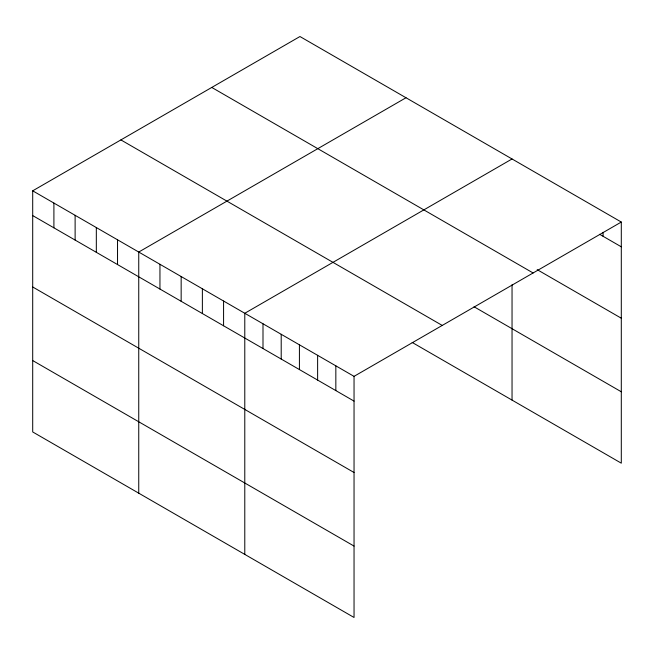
<?xml version="1.0" encoding="UTF-8"?>
<svg xmlns="http://www.w3.org/2000/svg" width="654" height="654" viewBox="0 0 654 654"><rect width="100%" height="100%" fill="white"/><g stroke="black" fill="none" stroke-linecap="round" stroke-linejoin="round"><path stroke-width="0.98" d="M32.7 190.821L354.043 376.352L354.043 617.474L32.7 431.951L32.7 190.821L299.957 36.526L621.3 222.049L621.3 463.179L412.183 342.443M406.003 97.748L138.746 252.043L138.746 493.173M512.041 158.971L244.784 313.274L244.784 554.396M354.043 376.352L621.3 222.049M599.62 234.296L621.3 246.811M537.187 269.652L621.3 318.212M211.765 87.44L533.108 272.971M474.044 306.759L621.3 391.779M120.892 139.907L442.235 325.43M32.7 215.583L354.043 401.106M32.7 286.983L354.043 472.507M32.7 360.55L354.043 546.074M603.094 232.333L603.094 236.298M512.041 284.76L512.041 400.101M335.837 365.839L335.837 390.593M317.623 355.326L317.623 380.08M299.418 344.813L299.418 369.567M281.204 334.3L281.204 359.054M262.998 323.787L262.998 348.541M223.578 301.028L223.578 325.782M202.372 288.782L202.372 313.536M181.158 276.536L181.158 301.298M159.952 264.29L159.952 289.052M117.532 239.805L117.532 264.559M96.326 227.559L96.326 252.313M75.12 215.313L75.12 240.067M53.906 203.067L53.906 227.829"/></g></svg>
